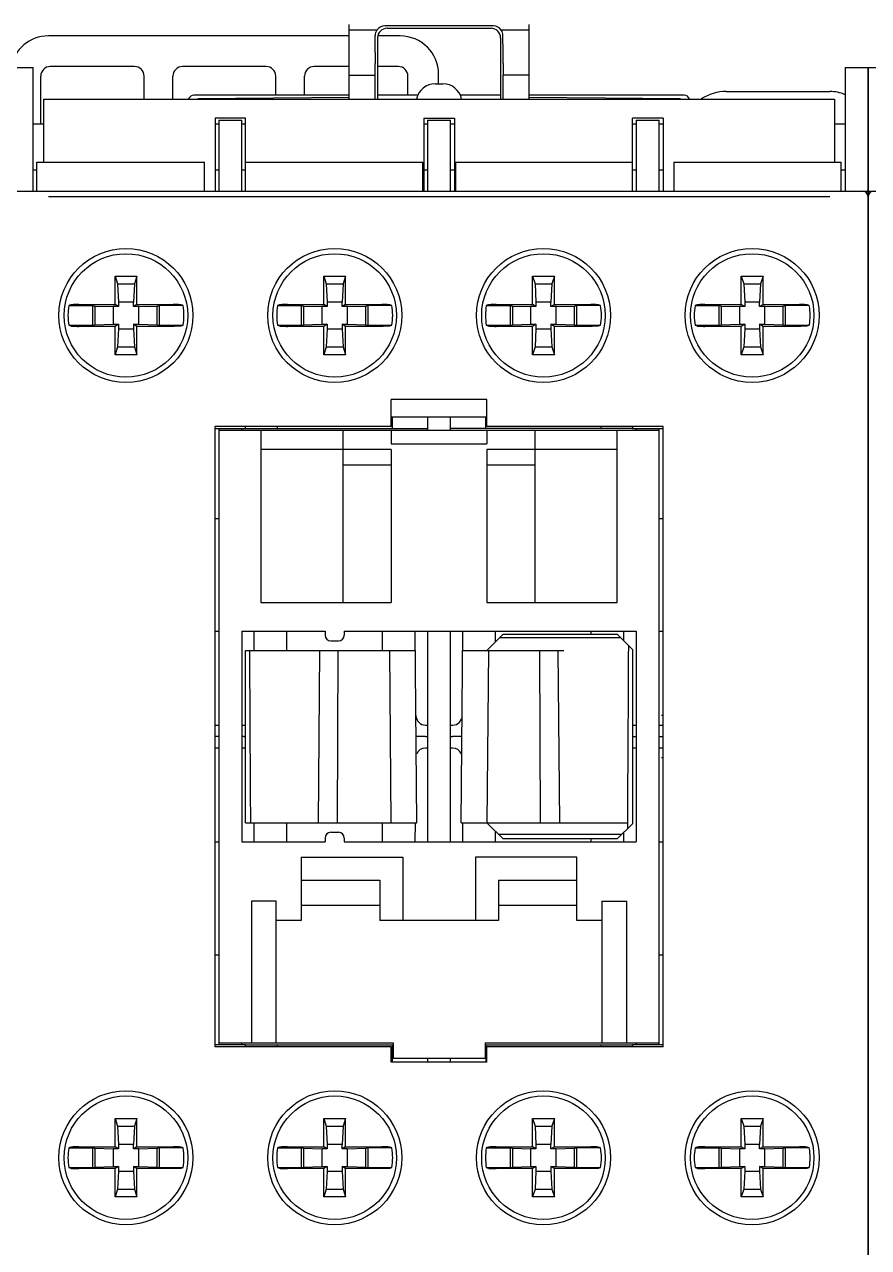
# Model space of a CAD drawing. Header units: millimetres. Extents: x 12275 to 14043, y 11466 to 13479.
# Drawn here: x 12912.13 to 12946.21, y 12927.78 to 12977.18 of the extents above; entities that cross this region are included whole.
import ezdxf

# ---------------------------------------------------------------- set-up
doc = ezdxf.new("R2010")
doc.units = ezdxf.units.MM

msp = doc.modelspace()

# ---------------------------------------------------------------- linework, layer by layer
at = {"color": 0, "linetype": 'Continuous'}
for p, q in [((12925.23814, 12974.1608), (12925.23814, 12977.17551)), ((12931.063, 12977.11534), (12926.68043, 12977.11534)), ((12926.77489, 12977.02089), (12930.96855, 12977.02089)), ((12932.50529, 12974.1608), (12932.50529, 12977.17551)), ((12925.23814, 12976.71165), (12913.10046, 12976.71165)), ((12926.35905, 12976.94358), (12925.23814, 12976.94358)), ((12926.28837, 12976.03915), (12926.29259, 12976.73011)), ((12926.38835, 12976.63435), (12926.38835, 12974.23764)), ((12927.30523, 12976.71165), (12926.40346, 12976.71165)), ((12931.35508, 12976.63435), (12931.35508, 12974.23764)), ((12932.50529, 12976.94358), (12931.38438, 12976.94358)), ((12931.45507, 12976.03915), (12931.45084, 12976.73011)), ((12926.28715, 12975.12679), (12926.28715, 12975.59572)), ((12931.45629, 12975.59572), (12931.45629, 12975.12679)), ((12911.55426, 12975.43603), (12912.48198, 12975.43603)), ((12912.48198, 12970.44953), (12912.48198, 12975.43603)), ((12912.79122, 12973.15539), (12912.79122, 12975.08814)), ((12916.57942, 12975.47469), (12913.17777, 12975.47469)), ((12916.96597, 12974.1608), (12916.96597, 12975.08814)), ((12918.12562, 12974.1608), (12918.12562, 12975.08814)), ((12921.89352, 12975.47469), (12918.51217, 12975.47469)), ((12922.28007, 12974.31504), (12922.28007, 12975.08814)), ((12923.43972, 12974.31504), (12923.43972, 12975.08814)), ((12925.23814, 12975.47469), (12923.82627, 12975.47469)), ((12925.23814, 12975.12679), (12926.28715, 12975.12679)), ((12926.29187, 12974.1608), (12926.29187, 12975.12679)), ((12927.22792, 12975.47469), (12926.38835, 12975.47469)), ((12927.61447, 12974.31504), (12927.61447, 12975.08814)), ((12928.85143, 12974.7789), (12928.85143, 12975.16545)), ((12931.45156, 12975.12679), (12931.45156, 12974.1608)), ((12932.50529, 12975.12679), (12931.45629, 12975.12679)), ((12945.26145, 12975.43603), (12945.26145, 12970.44953)), ((12945.26145, 12975.43603), (12946.18917, 12975.43603)), ((12946.18917, 12970.44953), (12946.18917, 12975.43603)), ((12946.18917, 12975.43603), (12946.18917, 12970.44953)), ((12946.18917, 12975.43603), (12947.11689, 12975.43603)), ((12928.7171, 12974.7789), (12929.02634, 12974.7789)), ((12912.90719, 12974.1608), (12912.90719, 12971.60918)), ((12912.90719, 12974.1608), (12944.83625, 12974.1608)), ((12925.23814, 12974.31504), (12918.97603, 12974.31504)), ((12925.23814, 12974.22761), (12919.13065, 12974.17431)), ((12926.3978, 12974.23773), (12926.38835, 12974.23764)), ((12928.01767, 12974.31504), (12926.3978, 12974.31504)), ((12926.3978, 12974.1608), (12926.3978, 12974.23773)), ((12931.35508, 12974.31504), (12929.72576, 12974.31504)), ((12931.34564, 12974.23773), (12931.34564, 12974.1608)), ((12931.35508, 12974.23764), (12931.34564, 12974.23773)), ((12938.76741, 12974.31504), (12932.50529, 12974.31504)), ((12938.61279, 12974.17431), (12932.50529, 12974.22761)), ((12940.46823, 12974.46966), (12944.64297, 12974.46966)), ((12944.83625, 12974.1608), (12944.83625, 12971.60918)), ((12912.90719, 12973.15539), (12912.48198, 12973.15539)), ((12919.82644, 12973.3877), (12919.82644, 12970.44953)), ((12921.0634, 12973.3877), (12919.82644, 12973.3877)), ((12919.98106, 12973.15539), (12919.82644, 12973.15539)), ((12919.98106, 12973.31001), (12919.98106, 12970.44953)), ((12919.98106, 12973.31001), (12920.90878, 12973.31001)), ((12920.90878, 12970.44953), (12920.90878, 12973.31001)), ((12921.0634, 12973.15539), (12920.90878, 12973.15539)), ((12921.0634, 12970.44953), (12921.0634, 12973.3877)), ((12928.25324, 12973.3877), (12928.25324, 12970.44953)), ((12928.25324, 12973.3877), (12929.4902, 12973.3877)), ((12928.40786, 12973.15539), (12928.25324, 12973.15539)), ((12928.40786, 12973.31001), (12928.40786, 12970.44953)), ((12928.40786, 12973.31001), (12929.33558, 12973.31001)), ((12929.33558, 12970.44953), (12929.33558, 12973.31001)), ((12929.4902, 12973.15539), (12929.33558, 12973.15539)), ((12929.4902, 12973.3877), (12929.4902, 12970.44953)), ((12936.68003, 12970.44953), (12936.68003, 12973.3877)), ((12937.917, 12973.3877), (12936.68003, 12973.3877)), ((12936.83465, 12973.15539), (12936.68003, 12973.15539)), ((12936.83465, 12973.31001), (12936.83465, 12970.44953)), ((12936.83465, 12973.31001), (12937.76238, 12973.31001)), ((12937.76238, 12970.44953), (12937.76238, 12973.31001)), ((12937.917, 12973.15539), (12937.76238, 12973.15539)), ((12937.917, 12973.3877), (12937.917, 12970.44953)), ((12945.26145, 12973.15539), (12944.83625, 12973.15539)), ((12912.6366, 12970.44953), (12912.6366, 12971.60918)), ((12912.6366, 12971.60918), (12919.39617, 12971.60918)), ((12921.0634, 12971.60918), (12928.20952, 12971.60918)), ((12929.53392, 12971.60918), (12936.68003, 12971.60918)), ((12938.34726, 12971.60918), (12945.10683, 12971.60918)), ((12945.10683, 12970.44953), (12945.10683, 12971.60918)), ((12912.48198, 12971.29994), (12912.6366, 12971.29994)), ((12919.39738, 12970.44953), (12919.39738, 12971.37725)), ((12919.82644, 12971.29994), (12919.98106, 12971.29994)), ((12920.90878, 12971.29994), (12921.0634, 12971.29994)), ((12928.21073, 12970.44953), (12928.21073, 12971.37725)), ((12928.25324, 12971.29994), (12928.40786, 12971.29994)), ((12929.33558, 12971.29994), (12929.4902, 12971.29994)), ((12929.5327, 12971.37725), (12929.5327, 12970.44953)), ((12936.68003, 12971.29994), (12936.83465, 12971.29994)), ((12937.76238, 12971.29994), (12937.917, 12971.29994)), ((12938.34605, 12971.37725), (12938.34605, 12970.44953)), ((12945.10683, 12971.29994), (12945.26145, 12971.29994)), ((12911.55426, 12970.44953), (12946.18917, 12970.44953)), ((12944.64297, 12970.2176), (12913.10046, 12970.2176)), ((12946.18917, 12926.38279), (12946.18917, 12970.44953)), ((12946.18917, 12970.44953), (12946.18917, 12926.38279)), ((12946.18917, 12970.44953), (12980.82408, 12970.44953)), ((12946.19126, 12967.64756), (12946.19052, 12967.69538)), ((12946.19212, 12967.6011), (12946.19126, 12967.64756)), ((12946.1931, 12967.55593), (12946.19212, 12967.6011)), ((12946.19416, 12967.51198), (12946.1931, 12967.55593)), ((12946.19531, 12967.4691), (12946.19416, 12967.51198)), ((12946.19651, 12967.42741), (12946.19531, 12967.4691)), ((12946.19835, 12967.36754), (12946.19651, 12967.42741)), ((12946.19956, 12967.32952), (12946.19835, 12967.36754)), ((12946.20072, 12967.29297), (12946.19956, 12967.32952)), ((12946.2023, 12967.24059), (12946.20072, 12967.29297)), ((12946.20321, 12967.20698), (12946.2023, 12967.24059)), ((12915.79085, 12965.86505), (12915.79085, 12967.00924)), ((12915.79085, 12967.00924), (12915.89231, 12966.69851)), ((12915.79085, 12967.00924), (12916.67219, 12967.00924)), ((12915.89231, 12966.69851), (12915.92951, 12965.96203)), ((12915.89231, 12966.69851), (12916.57073, 12966.69851)), ((12916.57073, 12966.69851), (12916.53353, 12965.96203)), ((12916.67219, 12967.00924), (12916.57073, 12966.69851)), ((12916.67219, 12965.86505), (12916.67219, 12967.00924)), ((12924.21765, 12965.86505), (12924.21765, 12967.00924)), ((12924.21765, 12967.00924), (12924.31911, 12966.69851)), ((12924.21765, 12967.00924), (12925.09899, 12967.00924)), ((12924.31911, 12966.69851), (12924.35631, 12965.96203)), ((12924.31911, 12966.69851), (12924.99753, 12966.69851)), ((12924.99753, 12966.69851), (12924.96033, 12965.96203)), ((12925.09899, 12967.00924), (12924.99753, 12966.69851)), ((12925.09899, 12965.86505), (12925.09899, 12967.00924)), ((12932.64445, 12965.86505), (12932.64445, 12967.00924)), ((12932.64445, 12967.00924), (12932.74591, 12966.69851)), ((12932.64445, 12967.00924), (12933.52578, 12967.00924)), ((12932.74591, 12966.69851), (12932.78311, 12965.96203)), ((12932.74591, 12966.69851), (12933.42433, 12966.69851)), ((12933.42433, 12966.69851), (12933.38713, 12965.96203)), ((12933.52578, 12967.00924), (12933.42433, 12966.69851)), ((12933.52578, 12965.86505), (12933.52578, 12967.00924)), ((12941.07125, 12965.86505), (12941.07125, 12967.00924)), ((12941.07125, 12967.00924), (12941.1727, 12966.69851)), ((12941.07125, 12967.00924), (12941.95258, 12967.00924)), ((12941.1727, 12966.69851), (12941.2099, 12965.96203)), ((12941.1727, 12966.69851), (12941.85112, 12966.69851)), ((12941.85112, 12966.69851), (12941.81392, 12965.96203)), ((12941.95258, 12967.00924), (12941.85112, 12966.69851)), ((12941.95258, 12965.86505), (12941.95258, 12967.00924)), ((12913.9247, 12965.82048), (12914.89525, 12965.82048)), ((12914.32434, 12965.86505), (12915.79085, 12965.86505)), ((12914.89525, 12965.02828), (12914.89525, 12965.82048)), ((12914.89525, 12965.82048), (12914.97811, 12965.80427)), ((12914.97811, 12965.80427), (12914.97811, 12965.04449)), ((12914.97811, 12965.80427), (12915.71458, 12965.78199)), ((12915.71458, 12965.78199), (12915.71458, 12965.06677)), ((12915.92951, 12965.78199), (12915.71458, 12965.78199)), ((12915.92951, 12965.78199), (12915.79085, 12965.86505)), ((12915.92951, 12965.96203), (12915.92951, 12965.78199)), ((12916.53353, 12965.96203), (12915.92951, 12965.96203)), ((12916.53353, 12965.78199), (12916.53353, 12965.96203)), ((12916.67219, 12965.86505), (12916.53353, 12965.78199)), ((12916.74846, 12965.78199), (12916.53353, 12965.78199)), ((12916.67219, 12965.86505), (12918.1387, 12965.86505)), ((12916.74846, 12965.78199), (12917.48493, 12965.80427)), ((12916.74846, 12965.06677), (12916.74846, 12965.78199)), ((12917.48493, 12965.80427), (12917.5678, 12965.82048)), ((12917.48493, 12965.04449), (12917.48493, 12965.80427)), ((12917.5678, 12965.82048), (12917.5678, 12965.02828)), ((12918.53834, 12965.82048), (12917.5678, 12965.82048)), ((12922.3515, 12965.82048), (12923.32204, 12965.82048)), ((12922.75114, 12965.86505), (12924.21765, 12965.86505)), ((12923.32204, 12965.02828), (12923.32204, 12965.82048)), ((12923.32204, 12965.82048), (12923.4049, 12965.80427)), ((12923.4049, 12965.80427), (12923.4049, 12965.04449)), ((12923.4049, 12965.80427), (12924.14138, 12965.78199)), ((12924.14138, 12965.78199), (12924.14138, 12965.06677)), ((12924.35631, 12965.78199), (12924.14138, 12965.78199)), ((12924.35631, 12965.78199), (12924.21765, 12965.86505)), ((12924.35631, 12965.96203), (12924.35631, 12965.78199)), ((12924.96033, 12965.96203), (12924.35631, 12965.96203)), ((12924.96033, 12965.78199), (12924.96033, 12965.96203)), ((12925.09899, 12965.86505), (12924.96033, 12965.78199)), ((12925.17525, 12965.78199), (12924.96033, 12965.78199)), ((12925.09899, 12965.86505), (12926.56549, 12965.86505)), ((12925.17525, 12965.78199), (12925.91173, 12965.80427)), ((12925.17525, 12965.06677), (12925.17525, 12965.78199)), ((12925.91173, 12965.80427), (12925.99459, 12965.82048)), ((12925.91173, 12965.04449), (12925.91173, 12965.80427)), ((12925.99459, 12965.82048), (12925.99459, 12965.02828)), ((12926.96514, 12965.82048), (12925.99459, 12965.82048)), ((12930.7783, 12965.82048), (12931.74884, 12965.82048)), ((12931.17794, 12965.86505), (12932.64445, 12965.86505)), ((12931.74884, 12965.02828), (12931.74884, 12965.82048)), ((12931.74884, 12965.82048), (12931.8317, 12965.80427)), ((12931.8317, 12965.80427), (12931.8317, 12965.04449)), ((12931.8317, 12965.80427), (12932.56818, 12965.78199)), ((12932.56818, 12965.78199), (12932.56818, 12965.06677)), ((12932.78311, 12965.78199), (12932.56818, 12965.78199)), ((12932.78311, 12965.78199), (12932.64445, 12965.86505)), ((12932.78311, 12965.96203), (12932.78311, 12965.78199)), ((12933.38713, 12965.96203), (12932.78311, 12965.96203)), ((12933.38713, 12965.78199), (12933.38713, 12965.96203)), ((12933.52578, 12965.86505), (12933.38713, 12965.78199)), ((12933.60205, 12965.78199), (12933.38713, 12965.78199)), ((12933.52578, 12965.86505), (12934.99229, 12965.86505)), ((12933.60205, 12965.78199), (12934.33853, 12965.80427)), ((12933.60205, 12965.06677), (12933.60205, 12965.78199)), ((12934.33853, 12965.80427), (12934.42139, 12965.82048)), ((12934.33853, 12965.04449), (12934.33853, 12965.80427)), ((12934.42139, 12965.82048), (12934.42139, 12965.02828)), ((12935.39194, 12965.82048), (12934.42139, 12965.82048)), ((12939.20509, 12965.82048), (12940.17564, 12965.82048)), ((12939.60474, 12965.86505), (12941.07125, 12965.86505)), ((12940.17564, 12965.02828), (12940.17564, 12965.82048)), ((12940.17564, 12965.82048), (12940.2585, 12965.80427)), ((12940.2585, 12965.80427), (12940.2585, 12965.04449)), ((12940.2585, 12965.80427), (12940.99498, 12965.78199)), ((12940.99498, 12965.78199), (12940.99498, 12965.06677)), ((12941.2099, 12965.78199), (12940.99498, 12965.78199)), ((12941.2099, 12965.78199), (12941.07125, 12965.86505)), ((12941.2099, 12965.96203), (12941.2099, 12965.78199)), ((12941.81392, 12965.96203), (12941.2099, 12965.96203)), ((12941.81392, 12965.78199), (12941.81392, 12965.96203)), ((12941.95258, 12965.86505), (12941.81392, 12965.78199)), ((12942.02885, 12965.78199), (12941.81392, 12965.78199)), ((12941.95258, 12965.86505), (12943.41909, 12965.86505)), ((12942.02885, 12965.78199), (12942.76533, 12965.80427)), ((12942.02885, 12965.06677), (12942.02885, 12965.78199)), ((12942.76533, 12965.80427), (12942.84819, 12965.82048)), ((12942.76533, 12965.04449), (12942.76533, 12965.80427)), ((12942.84819, 12965.82048), (12942.84819, 12965.02828)), ((12943.81873, 12965.82048), (12942.84819, 12965.82048)), ((12913.9247, 12965.02828), (12914.89525, 12965.02828)), ((12915.79085, 12964.98371), (12914.32434, 12964.98371)), ((12914.89525, 12965.02828), (12914.97811, 12965.04449)), ((12914.97811, 12965.04449), (12915.71458, 12965.06677)), ((12915.71458, 12965.06677), (12915.92951, 12965.06677)), ((12915.92951, 12965.06677), (12915.79085, 12964.98371)), ((12915.79085, 12963.83952), (12915.79085, 12964.98371)), ((12915.92951, 12964.88673), (12915.89231, 12964.15025)), ((12915.92951, 12965.06677), (12915.92951, 12964.88673)), ((12915.92951, 12964.88673), (12916.53353, 12964.88673)), ((12916.53353, 12965.06677), (12916.53353, 12964.88673)), ((12916.67219, 12964.98371), (12916.53353, 12965.06677)), ((12916.53353, 12965.06677), (12916.74846, 12965.06677)), ((12916.53353, 12964.88673), (12916.57073, 12964.15025)), ((12916.67219, 12963.83952), (12916.67219, 12964.98371)), ((12918.1387, 12964.98371), (12916.67219, 12964.98371)), ((12916.74846, 12965.06677), (12917.48493, 12965.04449)), ((12917.48493, 12965.04449), (12917.5678, 12965.02828)), ((12917.5678, 12965.02828), (12918.53834, 12965.02828)), ((12922.3515, 12965.02828), (12923.32204, 12965.02828)), ((12924.21765, 12964.98371), (12922.75114, 12964.98371)), ((12923.32204, 12965.02828), (12923.4049, 12965.04449)), ((12923.4049, 12965.04449), (12924.14138, 12965.06677)), ((12924.14138, 12965.06677), (12924.35631, 12965.06677)), ((12924.35631, 12965.06677), (12924.21765, 12964.98371)), ((12924.21765, 12963.83952), (12924.21765, 12964.98371)), ((12924.35631, 12964.88673), (12924.31911, 12964.15025)), ((12924.35631, 12965.06677), (12924.35631, 12964.88673)), ((12924.35631, 12964.88673), (12924.96033, 12964.88673)), ((12924.96033, 12965.06677), (12924.96033, 12964.88673)), ((12925.09899, 12964.98371), (12924.96033, 12965.06677)), ((12924.96033, 12965.06677), (12925.17525, 12965.06677)), ((12924.96033, 12964.88673), (12924.99753, 12964.15025)), ((12925.09899, 12963.83952), (12925.09899, 12964.98371)), ((12926.56549, 12964.98371), (12925.09899, 12964.98371)), ((12925.17525, 12965.06677), (12925.91173, 12965.04449)), ((12925.91173, 12965.04449), (12925.99459, 12965.02828)), ((12925.99459, 12965.02828), (12926.96514, 12965.02828)), ((12930.7783, 12965.02828), (12931.74884, 12965.02828)), ((12932.64445, 12964.98371), (12931.17794, 12964.98371)), ((12931.74884, 12965.02828), (12931.8317, 12965.04449)), ((12931.8317, 12965.04449), (12932.56818, 12965.06677)), ((12932.56818, 12965.06677), (12932.78311, 12965.06677)), ((12932.78311, 12965.06677), (12932.64445, 12964.98371)), ((12932.64445, 12963.83952), (12932.64445, 12964.98371)), ((12932.78311, 12964.88673), (12932.74591, 12964.15025)), ((12932.78311, 12965.06677), (12932.78311, 12964.88673)), ((12932.78311, 12964.88673), (12933.38713, 12964.88673)), ((12933.38713, 12965.06677), (12933.38713, 12964.88673)), ((12933.52578, 12964.98371), (12933.38713, 12965.06677)), ((12933.38713, 12965.06677), (12933.60205, 12965.06677)), ((12933.38713, 12964.88673), (12933.42433, 12964.15025)), ((12933.52578, 12963.83952), (12933.52578, 12964.98371)), ((12934.99229, 12964.98371), (12933.52578, 12964.98371)), ((12933.60205, 12965.06677), (12934.33853, 12965.04449)), ((12934.33853, 12965.04449), (12934.42139, 12965.02828)), ((12934.42139, 12965.02828), (12935.39194, 12965.02828)), ((12939.20509, 12965.02828), (12940.17564, 12965.02828)), ((12941.07125, 12964.98371), (12939.60474, 12964.98371)), ((12940.17564, 12965.02828), (12940.2585, 12965.04449)), ((12940.2585, 12965.04449), (12940.99498, 12965.06677)), ((12940.99498, 12965.06677), (12941.2099, 12965.06677)), ((12941.2099, 12965.06677), (12941.07125, 12964.98371)), ((12941.07125, 12963.83952), (12941.07125, 12964.98371)), ((12941.2099, 12964.88673), (12941.1727, 12964.15025)), ((12941.2099, 12965.06677), (12941.2099, 12964.88673)), ((12941.2099, 12964.88673), (12941.81392, 12964.88673)), ((12941.81392, 12965.06677), (12941.81392, 12964.88673)), ((12941.95258, 12964.98371), (12941.81392, 12965.06677)), ((12941.81392, 12965.06677), (12942.02885, 12965.06677)), ((12941.81392, 12964.88673), (12941.85112, 12964.15025)), ((12941.95258, 12963.83952), (12941.95258, 12964.98371)), ((12943.41909, 12964.98371), (12941.95258, 12964.98371)), ((12942.02885, 12965.06677), (12942.76533, 12965.04449)), ((12942.76533, 12965.04449), (12942.84819, 12965.02828)), ((12942.84819, 12965.02828), (12943.81873, 12965.02828)), ((12915.89231, 12964.15025), (12915.79085, 12963.83952)), ((12916.67219, 12963.83952), (12915.79085, 12963.83952)), ((12915.89231, 12964.15025), (12916.57073, 12964.15025)), ((12916.57073, 12964.15025), (12916.67219, 12963.83952)), ((12924.31911, 12964.15025), (12924.21765, 12963.83952)), ((12925.09899, 12963.83952), (12924.21765, 12963.83952)), ((12924.31911, 12964.15025), (12924.99753, 12964.15025)), ((12924.99753, 12964.15025), (12925.09899, 12963.83952)), ((12932.74591, 12964.15025), (12932.64445, 12963.83952)), ((12933.52578, 12963.83952), (12932.64445, 12963.83952)), ((12932.74591, 12964.15025), (12933.42433, 12964.15025)), ((12933.42433, 12964.15025), (12933.52578, 12963.83952)), ((12941.1727, 12964.15025), (12941.07125, 12963.83952)), ((12941.95258, 12963.83952), (12941.07125, 12963.83952)), ((12941.1727, 12964.15025), (12941.85112, 12964.15025)), ((12941.85112, 12964.15025), (12941.95258, 12963.83952)), ((12926.93897, 12960.94039), (12926.93897, 12962.02274)), ((12930.80447, 12962.02274), (12926.93897, 12962.02274)), ((12930.80447, 12960.94039), (12930.80447, 12962.02274)), ((12926.93897, 12961.32695), (12930.80447, 12961.32695)), ((12926.97762, 12961.32695), (12926.97762, 12960.86308)), ((12928.40786, 12961.32695), (12928.40786, 12960.78577)), ((12929.33558, 12960.78577), (12929.33558, 12961.32695)), ((12930.76581, 12960.86308), (12930.76581, 12961.32695)), ((12919.82644, 12935.89193), (12919.82644, 12960.94039)), ((12926.93897, 12960.94039), (12919.82644, 12960.94039)), ((12919.82644, 12960.86308), (12921.0634, 12960.86308)), ((12919.98106, 12960.86308), (12919.98106, 12935.96924)), ((12919.98106, 12960.78577), (12937.76238, 12960.78577)), ((12920.90878, 12960.78577), (12920.90878, 12960.86308)), ((12921.0634, 12960.86308), (12921.0634, 12960.94039)), ((12921.0634, 12960.86308), (12928.40786, 12960.86308)), ((12921.68188, 12960.78577), (12921.68188, 12953.82787)), ((12922.33902, 12960.94039), (12922.33902, 12960.86308)), ((12925.00621, 12953.82787), (12925.00621, 12960.78577)), ((12926.93897, 12960.78577), (12926.93897, 12960.2446)), ((12936.68003, 12960.86308), (12929.33558, 12960.86308)), ((12937.917, 12960.94039), (12930.80447, 12960.94039)), ((12930.80447, 12960.78577), (12930.80447, 12960.2446)), ((12932.73722, 12960.78577), (12932.73722, 12953.82787)), ((12935.40442, 12960.94039), (12935.40442, 12960.86308)), ((12936.06155, 12953.82787), (12936.06155, 12960.78577)), ((12936.68003, 12960.94039), (12936.68003, 12960.86308)), ((12936.68003, 12960.86308), (12937.917, 12960.86308)), ((12936.83465, 12960.86308), (12936.83465, 12960.78577)), ((12937.76238, 12935.96924), (12937.76238, 12960.86308)), ((12937.917, 12935.89193), (12937.917, 12960.94039)), ((12926.93897, 12960.2446), (12930.80447, 12960.2446)), ((12926.93897, 12960.01267), (12921.68188, 12960.01267)), ((12926.93897, 12960.01267), (12926.93897, 12953.82787)), ((12930.80447, 12960.01267), (12930.80447, 12953.82787)), ((12936.06155, 12960.01267), (12930.80447, 12960.01267)), ((12925.00621, 12959.39419), (12926.93897, 12959.39419)), ((12930.80447, 12959.39419), (12932.73722, 12959.39419)), ((12919.82644, 12957.22951), (12919.98106, 12957.22951)), ((12937.76238, 12957.22951), (12937.917, 12957.22951)), ((12921.68188, 12953.82787), (12926.93897, 12953.82787)), ((12930.80447, 12953.82787), (12936.06155, 12953.82787)), ((12919.82644, 12952.66822), (12919.98106, 12952.66822)), ((12920.90878, 12952.66822), (12920.90878, 12944.16411)), ((12920.90878, 12952.66822), (12924.27177, 12952.66822)), ((12921.403, 12951.89512), (12921.40975, 12952.66822)), ((12922.72557, 12951.89512), (12922.72557, 12952.66822)), ((12924.27177, 12952.66822), (12924.27177, 12952.5136)), ((12925.04487, 12952.66822), (12925.04487, 12952.5136)), ((12925.04487, 12952.66822), (12936.83465, 12952.66822)), ((12926.59107, 12951.89512), (12926.59107, 12952.66822)), ((12927.97436, 12944.93721), (12927.90689, 12952.66822)), ((12928.40786, 12952.66822), (12928.40786, 12944.16411)), ((12929.33558, 12944.16411), (12929.33558, 12952.66822)), ((12929.76908, 12944.93721), (12929.83655, 12952.66822)), ((12930.80447, 12951.89512), (12931.46161, 12952.55225)), ((12931.15236, 12952.24301), (12931.15236, 12952.66822)), ((12936.21219, 12952.40162), (12931.31097, 12952.40162)), ((12931.46161, 12952.55225), (12936.06155, 12952.55225)), ((12935.01787, 12952.55225), (12935.01787, 12952.66822)), ((12936.68003, 12951.93377), (12936.06155, 12952.55225)), ((12936.33697, 12952.29182), (12936.33369, 12952.66822)), ((12936.83465, 12952.66822), (12936.83465, 12944.16411)), ((12937.76238, 12952.66822), (12937.917, 12952.66822)), ((12921.0634, 12944.93721), (12921.0634, 12951.89512)), ((12921.0634, 12951.89512), (12927.91364, 12951.89512)), ((12924.00118, 12944.93721), (12924.0619, 12951.89512)), ((12924.5037, 12952.28167), (12924.81294, 12952.28167)), ((12924.77428, 12944.93721), (12924.79944, 12951.89512)), ((12926.93897, 12944.93721), (12926.87825, 12951.89512)), ((12929.8298, 12951.89512), (12933.91345, 12951.89512)), ((12930.86519, 12951.89512), (12930.80447, 12944.93721)), ((12932.96915, 12944.93721), (12932.944, 12951.89512)), ((12933.74225, 12944.93721), (12933.68153, 12951.89512)), ((12936.68003, 12951.93377), (12936.68003, 12944.89856)), ((12919.82644, 12948.88002), (12919.98106, 12948.88002)), ((12920.90878, 12948.88002), (12920.9935, 12948.88002)), ((12928.32314, 12948.88002), (12928.40786, 12948.88002)), ((12929.33558, 12948.88002), (12929.42029, 12948.88002)), ((12936.68003, 12948.88002), (12936.83465, 12948.88002)), ((12937.76238, 12948.88002), (12937.84709, 12948.88002)), ((12937.917, 12949.26596), (12937.84709, 12949.26657)), ((12919.98106, 12948.41616), (12919.90373, 12948.41616)), ((12920.98611, 12948.41616), (12920.90878, 12948.41616)), ((12928.33053, 12948.41616), (12927.944, 12948.41616)), ((12928.33053, 12948.41616), (12928.40786, 12948.41616)), ((12929.33558, 12948.41616), (12929.4129, 12948.41616)), ((12929.79944, 12948.41616), (12929.4129, 12948.41616)), ((12936.75733, 12948.41616), (12936.83465, 12948.41616)), ((12937.76238, 12948.41616), (12937.8397, 12948.41616)), ((12919.98106, 12947.9523), (12919.89634, 12947.9523)), ((12921.0634, 12947.9523), (12920.90878, 12947.9523)), ((12928.40786, 12947.9523), (12928.32314, 12947.9523)), ((12929.42029, 12947.9523), (12929.33558, 12947.9523)), ((12936.83465, 12947.9523), (12936.74994, 12947.9523)), ((12937.84709, 12947.9523), (12937.76238, 12947.9523)), ((12937.84709, 12947.56575), (12937.917, 12947.56636)), ((12921.0634, 12944.93721), (12927.97436, 12944.93721)), ((12921.40975, 12944.16411), (12921.403, 12944.93721)), ((12922.72557, 12944.16411), (12922.72557, 12944.93721)), ((12926.59107, 12944.16411), (12926.59107, 12944.93721)), ((12927.90689, 12944.16411), (12927.91364, 12944.93721)), ((12929.76908, 12944.93721), (12936.48676, 12944.93721)), ((12929.83655, 12944.16411), (12929.8298, 12944.93721)), ((12931.46161, 12944.28007), (12930.80447, 12944.93721)), ((12936.06155, 12944.28007), (12936.68003, 12944.89856)), ((12936.48817, 12944.70669), (12936.48676, 12944.93721)), ((12924.5037, 12944.55066), (12924.81294, 12944.55066)), ((12931.15236, 12944.16411), (12931.15236, 12944.58932)), ((12931.27118, 12944.4705), (12936.25198, 12944.4705)), ((12936.33369, 12944.16411), (12936.3371, 12944.55562)), ((12919.82644, 12944.16411), (12919.98106, 12944.16411)), ((12920.90878, 12944.16411), (12924.27177, 12944.16411)), ((12924.27177, 12944.31873), (12924.27177, 12944.16411)), ((12925.04487, 12944.31873), (12925.04487, 12944.16411)), ((12925.04487, 12944.16411), (12936.83465, 12944.16411)), ((12936.06155, 12944.28007), (12931.46161, 12944.28007)), ((12935.01787, 12944.16411), (12935.01787, 12944.28007)), ((12937.76238, 12944.16411), (12937.917, 12944.16411)), ((12923.30539, 12943.54563), (12923.30539, 12940.9944)), ((12923.30539, 12943.54563), (12927.40283, 12943.54563)), ((12927.40283, 12943.54563), (12927.40283, 12940.9944)), ((12930.34061, 12943.54563), (12930.34061, 12940.9944)), ((12934.43804, 12943.54563), (12930.34061, 12943.54563)), ((12934.43804, 12940.9944), (12934.43804, 12943.54563)), ((12923.30539, 12942.61791), (12926.47511, 12942.61791)), ((12926.47511, 12942.61791), (12926.47511, 12940.9944)), ((12931.26833, 12942.61791), (12931.26833, 12940.9944)), ((12931.26833, 12942.61791), (12934.43804, 12942.61791)), ((12921.29533, 12941.7675), (12921.29533, 12936.04655)), ((12922.30036, 12941.7675), (12921.29533, 12941.7675)), ((12922.30036, 12936.04655), (12922.30036, 12941.7675)), ((12923.30539, 12941.61288), (12926.47511, 12941.61288)), ((12931.26833, 12941.61288), (12934.43804, 12941.61288)), ((12935.44307, 12941.7675), (12935.44307, 12936.04655)), ((12935.44307, 12941.7675), (12936.4481, 12941.7675)), ((12936.4481, 12936.04655), (12936.4481, 12941.7675)), ((12923.30539, 12940.9944), (12922.30036, 12940.9944)), ((12931.26833, 12940.9944), (12926.47511, 12940.9944)), ((12935.44307, 12940.9944), (12934.43804, 12940.9944)), ((12919.82644, 12939.60282), (12919.98106, 12939.60282)), ((12937.76238, 12939.60282), (12937.917, 12939.60282)), ((12919.98106, 12936.04655), (12927.01628, 12936.04655)), ((12920.90878, 12935.96924), (12920.90878, 12936.04655)), ((12927.01628, 12936.04655), (12927.01628, 12935.42807)), ((12930.72716, 12936.04655), (12930.72716, 12935.42807)), ((12930.72716, 12936.04655), (12937.76238, 12936.04655)), ((12936.83465, 12936.04655), (12936.83465, 12935.96924)), ((12921.0634, 12935.96924), (12919.82644, 12935.96924)), ((12926.93897, 12935.89193), (12919.82644, 12935.89193)), ((12921.0634, 12935.89193), (12921.0634, 12935.96924)), ((12921.0634, 12935.96924), (12927.01628, 12935.96924)), ((12922.33902, 12935.96924), (12922.33902, 12935.89193)), ((12926.93897, 12935.27345), (12926.93897, 12935.89193)), ((12926.97762, 12935.96924), (12926.97762, 12935.27345)), ((12930.72716, 12935.96924), (12936.68003, 12935.96924)), ((12930.76581, 12935.96924), (12930.76581, 12935.27345)), ((12930.80447, 12935.27345), (12930.80447, 12935.89193)), ((12937.917, 12935.89193), (12930.80447, 12935.89193)), ((12935.40442, 12935.96924), (12935.40442, 12935.89193)), ((12936.68003, 12935.96924), (12936.68003, 12935.89193)), ((12937.917, 12935.96924), (12936.68003, 12935.96924)), ((12930.80447, 12935.27345), (12926.93897, 12935.27345)), ((12927.01628, 12935.42807), (12930.72716, 12935.42807)), ((12928.40786, 12935.42807), (12928.40786, 12935.27345)), ((12929.33558, 12935.27345), (12929.33558, 12935.42807)), ((12915.79085, 12931.84862), (12915.79085, 12932.9928)), ((12915.79085, 12932.9928), (12915.89231, 12932.68208)), ((12915.79085, 12932.9928), (12916.67219, 12932.9928)), ((12915.89231, 12932.68208), (12915.92951, 12931.9456)), ((12915.89231, 12932.68208), (12916.57073, 12932.68208)), ((12916.57073, 12932.68208), (12916.53353, 12931.9456)), ((12916.67219, 12932.9928), (12916.57073, 12932.68208)), ((12916.67219, 12931.84862), (12916.67219, 12932.9928)), ((12924.21765, 12931.84862), (12924.21765, 12932.9928)), ((12924.21765, 12932.9928), (12924.31911, 12932.68208)), ((12924.21765, 12932.9928), (12925.09899, 12932.9928)), ((12924.31911, 12932.68208), (12924.35631, 12931.9456)), ((12924.31911, 12932.68208), (12924.99753, 12932.68208)), ((12924.99753, 12932.68208), (12924.96033, 12931.9456)), ((12925.09899, 12932.9928), (12924.99753, 12932.68208)), ((12925.09899, 12931.84862), (12925.09899, 12932.9928)), ((12932.64445, 12931.84862), (12932.64445, 12932.9928)), ((12932.64445, 12932.9928), (12932.74591, 12932.68208)), ((12932.64445, 12932.9928), (12933.52578, 12932.9928)), ((12932.74591, 12932.68208), (12932.78311, 12931.9456)), ((12932.74591, 12932.68208), (12933.42433, 12932.68208)), ((12933.42433, 12932.68208), (12933.38713, 12931.9456)), ((12933.52578, 12932.9928), (12933.42433, 12932.68208)), ((12933.52578, 12931.84862), (12933.52578, 12932.9928)), ((12941.07125, 12931.84862), (12941.07125, 12932.9928)), ((12941.07125, 12932.9928), (12941.1727, 12932.68208)), ((12941.07125, 12932.9928), (12941.95258, 12932.9928)), ((12941.1727, 12932.68208), (12941.2099, 12931.9456)), ((12941.1727, 12932.68208), (12941.85112, 12932.68208)), ((12941.85112, 12932.68208), (12941.81392, 12931.9456)), ((12941.95258, 12932.9928), (12941.85112, 12932.68208)), ((12941.95258, 12931.84862), (12941.95258, 12932.9928)), ((12913.9247, 12931.80405), (12914.89525, 12931.80405)), ((12914.32434, 12931.84862), (12915.79085, 12931.84862)), ((12914.89525, 12931.01185), (12914.89525, 12931.80405)), ((12914.89525, 12931.80405), (12914.97811, 12931.78784)), ((12914.97811, 12931.78784), (12914.97811, 12931.02806)), ((12914.97811, 12931.78784), (12915.71458, 12931.76556)), ((12915.71458, 12931.76556), (12915.71458, 12931.05034)), ((12915.92951, 12931.76556), (12915.71458, 12931.76556)), ((12915.92951, 12931.76556), (12915.79085, 12931.84862)), ((12915.92951, 12931.9456), (12915.92951, 12931.76556)), ((12916.53353, 12931.9456), (12915.92951, 12931.9456)), ((12916.53353, 12931.76556), (12916.53353, 12931.9456)), ((12916.67219, 12931.84862), (12916.53353, 12931.76556)), ((12916.74846, 12931.76556), (12916.53353, 12931.76556)), ((12916.67219, 12931.84862), (12918.1387, 12931.84862)), ((12916.74846, 12931.76556), (12917.48493, 12931.78784)), ((12916.74846, 12931.05034), (12916.74846, 12931.76556)), ((12917.48493, 12931.78784), (12917.5678, 12931.80405)), ((12917.48493, 12931.02806), (12917.48493, 12931.78784)), ((12917.5678, 12931.80405), (12917.5678, 12931.01185)), ((12918.53834, 12931.80405), (12917.5678, 12931.80405)), ((12922.3515, 12931.80405), (12923.32204, 12931.80405)), ((12922.75114, 12931.84862), (12924.21765, 12931.84862)), ((12923.32204, 12931.01185), (12923.32204, 12931.80405)), ((12923.32204, 12931.80405), (12923.4049, 12931.78784)), ((12923.4049, 12931.78784), (12923.4049, 12931.02806)), ((12923.4049, 12931.78784), (12924.14138, 12931.76556)), ((12924.14138, 12931.76556), (12924.14138, 12931.05034)), ((12924.35631, 12931.76556), (12924.14138, 12931.76556)), ((12924.35631, 12931.76556), (12924.21765, 12931.84862)), ((12924.35631, 12931.9456), (12924.35631, 12931.76556)), ((12924.96033, 12931.9456), (12924.35631, 12931.9456)), ((12924.96033, 12931.76556), (12924.96033, 12931.9456)), ((12925.09899, 12931.84862), (12924.96033, 12931.76556)), ((12925.17525, 12931.76556), (12924.96033, 12931.76556)), ((12925.09899, 12931.84862), (12926.56549, 12931.84862)), ((12925.17525, 12931.76556), (12925.91173, 12931.78784)), ((12925.17525, 12931.05034), (12925.17525, 12931.76556)), ((12925.91173, 12931.78784), (12925.99459, 12931.80405)), ((12925.91173, 12931.02806), (12925.91173, 12931.78784)), ((12925.99459, 12931.80405), (12925.99459, 12931.01185)), ((12926.96514, 12931.80405), (12925.99459, 12931.80405)), ((12930.7783, 12931.80405), (12931.74884, 12931.80405)), ((12931.17794, 12931.84862), (12932.64445, 12931.84862)), ((12931.74884, 12931.01185), (12931.74884, 12931.80405)), ((12931.74884, 12931.80405), (12931.8317, 12931.78784)), ((12931.8317, 12931.78784), (12931.8317, 12931.02806)), ((12931.8317, 12931.78784), (12932.56818, 12931.76556)), ((12932.56818, 12931.76556), (12932.56818, 12931.05034)), ((12932.78311, 12931.76556), (12932.56818, 12931.76556)), ((12932.78311, 12931.76556), (12932.64445, 12931.84862)), ((12932.78311, 12931.9456), (12932.78311, 12931.76556)), ((12933.38713, 12931.9456), (12932.78311, 12931.9456)), ((12933.38713, 12931.76556), (12933.38713, 12931.9456)), ((12933.52578, 12931.84862), (12933.38713, 12931.76556)), ((12933.60205, 12931.76556), (12933.38713, 12931.76556)), ((12933.52578, 12931.84862), (12934.99229, 12931.84862)), ((12933.60205, 12931.76556), (12934.33853, 12931.78784)), ((12933.60205, 12931.05034), (12933.60205, 12931.76556)), ((12934.33853, 12931.78784), (12934.42139, 12931.80405)), ((12934.33853, 12931.02806), (12934.33853, 12931.78784)), ((12934.42139, 12931.80405), (12934.42139, 12931.01185)), ((12935.39194, 12931.80405), (12934.42139, 12931.80405)), ((12939.20509, 12931.80405), (12940.17564, 12931.80405)), ((12939.60474, 12931.84862), (12941.07125, 12931.84862)), ((12940.17564, 12931.01185), (12940.17564, 12931.80405)), ((12940.17564, 12931.80405), (12940.2585, 12931.78784)), ((12940.2585, 12931.78784), (12940.2585, 12931.02806)), ((12940.2585, 12931.78784), (12940.99498, 12931.76556)), ((12940.99498, 12931.76556), (12940.99498, 12931.05034)), ((12941.2099, 12931.76556), (12940.99498, 12931.76556)), ((12941.2099, 12931.76556), (12941.07125, 12931.84862)), ((12941.2099, 12931.9456), (12941.2099, 12931.76556)), ((12941.81392, 12931.9456), (12941.2099, 12931.9456)), ((12941.81392, 12931.76556), (12941.81392, 12931.9456)), ((12941.95258, 12931.84862), (12941.81392, 12931.76556)), ((12942.02885, 12931.76556), (12941.81392, 12931.76556)), ((12941.95258, 12931.84862), (12943.41909, 12931.84862)), ((12942.02885, 12931.76556), (12942.76533, 12931.78784)), ((12942.02885, 12931.05034), (12942.02885, 12931.76556)), ((12942.76533, 12931.78784), (12942.84819, 12931.80405)), ((12942.76533, 12931.02806), (12942.76533, 12931.78784)), ((12942.84819, 12931.80405), (12942.84819, 12931.01185)), ((12943.81873, 12931.80405), (12942.84819, 12931.80405)), ((12913.9247, 12931.01185), (12914.89525, 12931.01185)), ((12915.79085, 12930.96728), (12914.32434, 12930.96728)), ((12914.89525, 12931.01185), (12914.97811, 12931.02806)), ((12914.97811, 12931.02806), (12915.71458, 12931.05034)), ((12915.71458, 12931.05034), (12915.92951, 12931.05034)), ((12915.92951, 12931.05034), (12915.79085, 12930.96728)), ((12915.79085, 12929.82309), (12915.79085, 12930.96728)), ((12915.92951, 12930.8703), (12915.89231, 12930.13382)), ((12915.92951, 12931.05034), (12915.92951, 12930.8703)), ((12915.92951, 12930.8703), (12916.53353, 12930.8703)), ((12916.53353, 12931.05034), (12916.53353, 12930.8703)), ((12916.67219, 12930.96728), (12916.53353, 12931.05034)), ((12916.53353, 12931.05034), (12916.74846, 12931.05034)), ((12916.53353, 12930.8703), (12916.57073, 12930.13382)), ((12916.67219, 12929.82309), (12916.67219, 12930.96728)), ((12918.1387, 12930.96728), (12916.67219, 12930.96728)), ((12916.74846, 12931.05034), (12917.48493, 12931.02806)), ((12917.48493, 12931.02806), (12917.5678, 12931.01185)), ((12917.5678, 12931.01185), (12918.53834, 12931.01185)), ((12922.3515, 12931.01185), (12923.32204, 12931.01185)), ((12924.21765, 12930.96728), (12922.75114, 12930.96728)), ((12923.32204, 12931.01185), (12923.4049, 12931.02806)), ((12923.4049, 12931.02806), (12924.14138, 12931.05034)), ((12924.14138, 12931.05034), (12924.35631, 12931.05034)), ((12924.35631, 12931.05034), (12924.21765, 12930.96728)), ((12924.21765, 12929.82309), (12924.21765, 12930.96728)), ((12924.35631, 12930.8703), (12924.31911, 12930.13382)), ((12924.35631, 12931.05034), (12924.35631, 12930.8703)), ((12924.35631, 12930.8703), (12924.96033, 12930.8703)), ((12924.96033, 12931.05034), (12924.96033, 12930.8703)), ((12925.09899, 12930.96728), (12924.96033, 12931.05034)), ((12924.96033, 12931.05034), (12925.17525, 12931.05034)), ((12924.96033, 12930.8703), (12924.99753, 12930.13382)), ((12925.09899, 12929.82309), (12925.09899, 12930.96728)), ((12926.56549, 12930.96728), (12925.09899, 12930.96728)), ((12925.17525, 12931.05034), (12925.91173, 12931.02806)), ((12925.91173, 12931.02806), (12925.99459, 12931.01185)), ((12925.99459, 12931.01185), (12926.96514, 12931.01185)), ((12930.7783, 12931.01185), (12931.74884, 12931.01185)), ((12932.64445, 12930.96728), (12931.17794, 12930.96728)), ((12931.74884, 12931.01185), (12931.8317, 12931.02806)), ((12931.8317, 12931.02806), (12932.56818, 12931.05034)), ((12932.56818, 12931.05034), (12932.78311, 12931.05034)), ((12932.78311, 12931.05034), (12932.64445, 12930.96728)), ((12932.64445, 12929.82309), (12932.64445, 12930.96728)), ((12932.78311, 12930.8703), (12932.74591, 12930.13382)), ((12932.78311, 12931.05034), (12932.78311, 12930.8703)), ((12932.78311, 12930.8703), (12933.38713, 12930.8703)), ((12933.38713, 12931.05034), (12933.38713, 12930.8703)), ((12933.38713, 12931.05034), (12933.60205, 12931.05034)), ((12933.52578, 12930.96728), (12933.38713, 12931.05034)), ((12933.38713, 12930.8703), (12933.42433, 12930.13382)), ((12933.52578, 12929.82309), (12933.52578, 12930.96728)), ((12934.99229, 12930.96728), (12933.52578, 12930.96728)), ((12933.60205, 12931.05034), (12934.33853, 12931.02806)), ((12934.33853, 12931.02806), (12934.42139, 12931.01185)), ((12934.42139, 12931.01185), (12935.39194, 12931.01185)), ((12939.20509, 12931.01185), (12940.17564, 12931.01185)), ((12941.07125, 12930.96728), (12939.60474, 12930.96728)), ((12940.17564, 12931.01185), (12940.2585, 12931.02806)), ((12940.2585, 12931.02806), (12940.99498, 12931.05034)), ((12940.99498, 12931.05034), (12941.2099, 12931.05034)), ((12941.2099, 12931.05034), (12941.07125, 12930.96728)), ((12941.07125, 12929.82309), (12941.07125, 12930.96728)), ((12941.2099, 12930.8703), (12941.1727, 12930.13382)), ((12941.2099, 12931.05034), (12941.2099, 12930.8703)), ((12941.2099, 12930.8703), (12941.81392, 12930.8703)), ((12941.81392, 12931.05034), (12941.81392, 12930.8703)), ((12941.81392, 12931.05034), (12942.02885, 12931.05034)), ((12941.95258, 12930.96728), (12941.81392, 12931.05034)), ((12941.81392, 12930.8703), (12941.85112, 12930.13382)), ((12941.95258, 12929.82309), (12941.95258, 12930.96728)), ((12943.41909, 12930.96728), (12941.95258, 12930.96728)), ((12942.02885, 12931.05034), (12942.76533, 12931.02806)), ((12942.76533, 12931.02806), (12942.84819, 12931.01185)), ((12942.84819, 12931.01185), (12943.81873, 12931.01185)), ((12915.89231, 12930.13382), (12915.79085, 12929.82309)), ((12915.89231, 12930.13382), (12916.57073, 12930.13382)), ((12916.57073, 12930.13382), (12916.67219, 12929.82309)), ((12924.31911, 12930.13382), (12924.21765, 12929.82309)), ((12924.31911, 12930.13382), (12924.99753, 12930.13382)), ((12924.99753, 12930.13382), (12925.09899, 12929.82309)), ((12932.74591, 12930.13382), (12932.64445, 12929.82309)), ((12932.74591, 12930.13382), (12933.42433, 12930.13382)), ((12933.42433, 12930.13382), (12933.52578, 12929.82309)), ((12941.1727, 12930.13382), (12941.07125, 12929.82309)), ((12941.1727, 12930.13382), (12941.85112, 12930.13382)), ((12941.85112, 12930.13382), (12941.95258, 12929.82309)), ((12916.67219, 12929.82309), (12915.79085, 12929.82309)), ((12925.09899, 12929.82309), (12924.21765, 12929.82309)), ((12933.52578, 12929.82309), (12932.64445, 12929.82309)), ((12941.95258, 12929.82309), (12941.07125, 12929.82309))]:
    msp.add_line(p, q, dxfattribs=at)
for points in [[(12946.19052, 12967.69538), (12946.18992, 12967.74466), (12946.18968, 12967.76986), (12946.18949, 12967.79545), (12946.18933, 12967.82143)], [(12946.1895, 12966.83222), (12946.1905, 12966.83639), (12946.19153, 12966.84156), (12946.19262, 12966.84785), (12946.19374, 12966.85514), (12946.19486, 12966.86332), (12946.19596, 12966.87229), (12946.19701, 12966.88194), (12946.19801, 12966.89219), (12946.19895, 12966.90301), (12946.19984, 12966.91435), (12946.20065, 12966.9262), (12946.2014, 12966.93847), (12946.20206, 12966.95106), (12946.20266, 12966.96393), (12946.20319, 12966.97707), (12946.20366, 12966.99063), (12946.20407, 12967.00459), (12946.2044, 12967.01892), (12946.20467, 12967.03355), (12946.20486, 12967.04843), (12946.20497, 12967.06354), (12946.20502, 12967.07887), (12946.205, 12967.09441), (12946.20491, 12967.11013), (12946.20476, 12967.12598), (12946.20455, 12967.14193), (12946.20429, 12967.15798), (12946.20397, 12967.17416), (12946.20321, 12967.20698)]]:
    msp.add_lwpolyline(points, dxfattribs=at)
for centre, radius in [((12916.23152, 12965.42438), 2.70585), ((12924.65832, 12965.42438), 2.70585), ((12933.08512, 12965.42438), 2.70585), ((12941.51191, 12965.42438), 2.70585), ((12916.23152, 12965.42438), 2.49325), ((12924.65832, 12965.42438), 2.49325), ((12933.08512, 12965.42438), 2.49325), ((12941.51191, 12965.42438), 2.49325), ((12916.23152, 12931.40795), 2.70585), ((12924.65832, 12931.40795), 2.70585), ((12933.08512, 12931.40795), 2.70585), ((12941.51191, 12931.40795), 2.70585), ((12916.23152, 12931.40795), 2.49325), ((12924.65832, 12931.40795), 2.49325), ((12933.08512, 12931.40795), 2.49325), ((12941.51191, 12931.40795), 2.49325)]:
    msp.add_circle(centre, radius, dxfattribs=at)
for centre, radius, start, end in [((12913.10046, 12975.16545), 1.5462, 90, 169.840106), ((12927.30523, 12975.16545), 1.5462, 0, 90), ((12913.17777, 12975.08814), 0.38655, 90, 180), ((12916.57942, 12975.08814), 0.38655, 0, 90), ((12918.51217, 12975.08814), 0.38655, 90, 180), ((12921.89352, 12975.08814), 0.38655, 0, 90), ((12923.82627, 12975.08814), 0.38655, 90, 180), ((12927.22792, 12975.08814), 0.38655, 0, 90), ((12928.7171, 12974.0058), 0.7731, 90, 168.321439), ((12929.02634, 12974.0058), 0.7731, 11.678561, 90), ((12918.97603, 12974.08311), 0.23193, 90, 157.726507), ((12938.76741, 12974.08311), 0.23193, 22.308998, 90), ((12940.46823, 12972.61422), 1.85544, 90, 123.067655), ((12944.64297, 12972.92346), 1.5462, 66.220322, 90), ((12945.95724, 12970.2176), 0.23193, 0, 90), ((12946.4211, 12970.2176), 0.23193, 90, 180), ((12916.23152, 12965.42438), 2.34058, 170.25687, 189.74313), ((12922.822, 12941.61666), 25.78734, 109.986193, 110.183378), ((12909.64104, 12941.61676), 25.78724, 69.816543, 70.013728), ((12916.23152, 12965.42438), 2.34058, 350.25687, 9.74313), ((12924.65832, 12965.42438), 2.34058, 170.25687, 189.74313), ((12931.2488, 12941.61666), 25.78734, 109.986193, 110.183378), ((12918.06784, 12941.61676), 25.78724, 69.816543, 70.013728), ((12924.65832, 12965.42438), 2.34058, 350.25687, 9.74313), ((12933.08512, 12965.42438), 2.34058, 170.25687, 189.74313), ((12939.6756, 12941.61666), 25.78734, 109.986193, 110.183378), ((12926.49464, 12941.61676), 25.78724, 69.816543, 70.013728), ((12933.08512, 12965.42438), 2.34058, 350.25687, 9.74313), ((12941.51191, 12965.42438), 2.34058, 170.25687, 189.74313), ((12948.10239, 12941.61666), 25.78734, 109.986193, 110.183378), ((12934.92143, 12941.61676), 25.78724, 69.816543, 70.013728), ((12941.51191, 12965.42438), 2.34058, 350.25687, 9.74313), ((12922.82229, 12989.23279), 25.78809, 249.816546, 250.013725), ((12909.64075, 12989.2329), 25.78819, 289.986196, 290.183375), ((12931.24909, 12989.23279), 25.78809, 249.816546, 250.013725), ((12918.06755, 12989.2329), 25.78819, 289.986196, 290.183375), ((12939.67589, 12989.23279), 25.78809, 249.816546, 250.013725), ((12926.49434, 12989.2329), 25.78819, 289.986196, 290.183375), ((12948.10269, 12989.23279), 25.78809, 249.816546, 250.013725), ((12934.92114, 12989.2329), 25.78819, 289.986196, 290.183375), ((12924.5037, 12952.5136), 0.23193, 180, 270), ((12924.81294, 12952.5136), 0.23193, 270, 0), ((12919.89634, 12949.26657), 0.38655, 259.344902, 270), ((12920.9935, 12949.26657), 0.38655, 270, 280.700936), ((12928.32314, 12949.26657), 0.38655, 180.5, 270), ((12929.42029, 12949.26657), 0.38655, 270, 359.5), ((12936.74994, 12949.26657), 0.38655, 259.344957, 270), ((12937.84709, 12949.26657), 0.38655, 270, 280.700881), ((12919.61635, 12917.33883), 31.07867, 89.470175, 89.615441), ((12921.27349, 12979.49348), 31.07865, 269.470175, 269.61544), ((12936.4686, 12979.67442), 31.25959, 270.384793, 270.529226), ((12938.12709, 12979.49347), 31.07863, 269.470175, 269.615439), ((12919.89634, 12947.56575), 0.38655, 90, 100.700991), ((12920.9935, 12947.56575), 0.38655, 79.344951, 90), ((12928.32314, 12947.56575), 0.38655, 90, 156.92019), ((12929.42029, 12947.56575), 0.38655, 23.058578, 90), ((12936.74994, 12947.56575), 0.38655, 90, 100.700936), ((12937.84709, 12947.56575), 0.38655, 79.345012, 90), ((12924.5037, 12944.31873), 0.23193, 90, 180), ((12924.81294, 12944.31873), 0.23193, 0, 90), ((12916.23152, 12931.40795), 2.34058, 170.25687, 189.74313), ((12922.822, 12907.60023), 25.78734, 109.986193, 110.183378), ((12909.64104, 12907.60033), 25.78724, 69.816543, 70.013728), ((12916.23152, 12931.40795), 2.34058, 350.25687, 9.74313), ((12924.65832, 12931.40795), 2.34058, 170.25687, 189.74313), ((12931.2488, 12907.60023), 25.78734, 109.986193, 110.183378), ((12918.06784, 12907.60033), 25.78724, 69.816543, 70.013728), ((12924.65832, 12931.40795), 2.34058, 350.25687, 9.74313), ((12933.08512, 12931.40795), 2.34058, 170.25687, 189.74313), ((12939.6756, 12907.60023), 25.78734, 109.986193, 110.183378), ((12926.49464, 12907.60033), 25.78724, 69.816543, 70.013728), ((12933.08512, 12931.40795), 2.34058, 350.25687, 9.74313), ((12941.51191, 12931.40795), 2.34058, 170.25687, 189.74313), ((12948.10239, 12907.60023), 25.78734, 109.986193, 110.183378), ((12934.92143, 12907.60033), 25.78724, 69.816543, 70.013728), ((12941.51191, 12931.40795), 2.34058, 350.25687, 9.74313), ((12922.82229, 12955.21636), 25.78809, 249.816546, 250.013725), ((12909.64075, 12955.21647), 25.78819, 289.986196, 290.183375), ((12931.24909, 12955.21636), 25.78809, 249.816546, 250.013725), ((12918.06755, 12955.21647), 25.78819, 289.986196, 290.183375), ((12939.67589, 12955.21636), 25.78809, 249.816546, 250.013725), ((12926.49434, 12955.21647), 25.78819, 289.986196, 290.183375), ((12948.10269, 12955.21636), 25.78809, 249.816546, 250.013725), ((12934.92114, 12955.21647), 25.78819, 289.986196, 290.183375)]:
    msp.add_arc(centre, radius, start, end, dxfattribs=at)
for centre, major_axis, ratio, start_param, end_param in [((12926.68046, 12976.72878), (0.27335, -0.27335), 0.99992385, 2.35623257, 3.33786675), ((12926.77491, 12976.63432), (0.27335, -0.27335), 0.99992385, 2.35623257, 3.92695274), ((12930.96852, 12976.63432), (0.27335, 0.27335), 0.99992385, -0.78536009, 0.78536009), ((12931.06297, 12976.72878), (0.27335, 0.27335), 0.99992385, -0.19627409, 0.78536009), ((12926.67916, 12976.73008), (0.35827, 0.14645), 0.99147498, 2.16138175, 2.75046775), ((12931.06428, 12976.73008), (0.35827, -0.14645), 0.99147498, 0.39112491, 0.9802109), ((12926.2939, 12975.59572), (0, 0.7731), 0.00872687, 0.95993109, 1.57079633), ((12931.44954, 12975.59572), (0, 0.7731), 0.00872687, -1.57079633, -0.95993109), ((12919.39617, 12971.37725), (0, 0.23193), 0.00523604, -1.57079633, -0.00002742), ((12928.20952, 12971.37725), (0, 0.23193), 0.00523604, -1.57079633, -0.00002742), ((12929.53392, 12971.37725), (0, 0.23193), 0.00523604, 0.00002742, 1.57079633), ((12938.34726, 12971.37725), (0, 0.23193), 0.00523604, 0.00002742, 1.57079633), ((12922.20506, 13021.40851), (0, 132.88285), 0.00872687, -4.16188375, -4.09919913), ((12935.53838, 13021.40851), (0, 132.88285), 0.00872687, -2.18398617, -2.11961621)]:
    msp.add_ellipse(centre, major_axis=major_axis, ratio=ratio, start_param=start_param, end_param=end_param, dxfattribs=at)
for points, knots in [([(12914.32434, 12965.86505), (12914.28735, 12965.86505), (12914.21788, 12965.86428), (12914.12423, 12965.8623), (12914.05624, 12965.85708), (12914.01952, 12965.85513), (12914.00805, 12965.85096)], [0, 0, 0, 0, 0.35018389, 0.65823196, 0.88449328, 1, 1, 1, 1]), ([(12918.45499, 12965.85096), (12918.44352, 12965.85513), (12918.4068, 12965.85708), (12918.33881, 12965.8623), (12918.24516, 12965.86428), (12918.17569, 12965.86505), (12918.1387, 12965.86505)], [0, 0, 0, 0, 0.11550834, 0.34177121, 0.64981799, 1, 1, 1, 1]), ([(12922.75114, 12965.86505), (12922.71415, 12965.86505), (12922.64468, 12965.86428), (12922.55102, 12965.8623), (12922.48304, 12965.85708), (12922.44632, 12965.85513), (12922.43485, 12965.85096)], [0, 0, 0, 0, 0.35018389, 0.65823196, 0.88449328, 1, 1, 1, 1]), ([(12926.88179, 12965.85096), (12926.87032, 12965.85513), (12926.8336, 12965.85708), (12926.76561, 12965.8623), (12926.67196, 12965.86428), (12926.60249, 12965.86505), (12926.56549, 12965.86505)], [0, 0, 0, 0, 0.11550834, 0.34177121, 0.64981799, 1, 1, 1, 1]), ([(12931.17794, 12965.86505), (12931.14095, 12965.86505), (12931.07148, 12965.86428), (12930.97782, 12965.8623), (12930.90984, 12965.85708), (12930.87311, 12965.85513), (12930.86165, 12965.85096)], [0, 0, 0, 0, 0.35018389, 0.65823196, 0.88449328, 1, 1, 1, 1]), ([(12935.30858, 12965.85096), (12935.29712, 12965.85513), (12935.2604, 12965.85708), (12935.19241, 12965.8623), (12935.09875, 12965.86428), (12935.02928, 12965.86505), (12934.99229, 12965.86505)], [0, 0, 0, 0, 0.11550834, 0.34177121, 0.64981799, 1, 1, 1, 1]), ([(12939.60474, 12965.86505), (12939.56775, 12965.86505), (12939.49828, 12965.86428), (12939.40462, 12965.8623), (12939.33663, 12965.85708), (12939.29991, 12965.85513), (12939.28845, 12965.85096)], [0, 0, 0, 0, 0.35018389, 0.65823196, 0.88449328, 1, 1, 1, 1]), ([(12943.73538, 12965.85096), (12943.72391, 12965.85513), (12943.68719, 12965.85708), (12943.61921, 12965.8623), (12943.52555, 12965.86428), (12943.45608, 12965.86505), (12943.41909, 12965.86505)], [0, 0, 0, 0, 0.11550834, 0.34177121, 0.64981799, 1, 1, 1, 1]), ([(12914.00805, 12964.9978), (12914.01952, 12964.99363), (12914.05629, 12964.99167), (12914.1243, 12964.98648), (12914.21795, 12964.98448), (12914.28737, 12964.98371), (12914.32434, 12964.98371)], [0, 0, 0, 0, 0.1154813, 0.34222953, 0.65000939, 1, 1, 1, 1]), ([(12918.45499, 12964.9978), (12918.44352, 12964.99363), (12918.4068, 12964.99168), (12918.33881, 12964.98646), (12918.24516, 12964.98447), (12918.17569, 12964.98371), (12918.1387, 12964.98371)], [0, 0, 0, 0, 0.11550846, 0.34177083, 0.64981877, 1, 1, 1, 1]), ([(12922.43485, 12964.9978), (12922.44631, 12964.99363), (12922.48308, 12964.99167), (12922.55109, 12964.98648), (12922.64475, 12964.98448), (12922.71417, 12964.98371), (12922.75114, 12964.98371)], [0, 0, 0, 0, 0.1154813, 0.34222953, 0.65000939, 1, 1, 1, 1]), ([(12926.88179, 12964.9978), (12926.87032, 12964.99363), (12926.8336, 12964.99168), (12926.76561, 12964.98646), (12926.67196, 12964.98447), (12926.60249, 12964.98371), (12926.56549, 12964.98371)], [0, 0, 0, 0, 0.11550846, 0.34177083, 0.64981877, 1, 1, 1, 1]), ([(12930.86165, 12964.9978), (12930.87311, 12964.99363), (12930.90988, 12964.99167), (12930.97789, 12964.98648), (12931.07155, 12964.98448), (12931.14097, 12964.98371), (12931.17794, 12964.98371)], [0, 0, 0, 0, 0.1154813, 0.34222953, 0.65000939, 1, 1, 1, 1]), ([(12935.30858, 12964.9978), (12935.29712, 12964.99363), (12935.2604, 12964.99168), (12935.19241, 12964.98646), (12935.09875, 12964.98447), (12935.02928, 12964.98371), (12934.99229, 12964.98371)], [0, 0, 0, 0, 0.11550846, 0.34177083, 0.64981877, 1, 1, 1, 1]), ([(12939.28845, 12964.9978), (12939.29991, 12964.99363), (12939.33668, 12964.99167), (12939.40469, 12964.98648), (12939.49835, 12964.98448), (12939.56777, 12964.98371), (12939.60474, 12964.98371)], [0, 0, 0, 0, 0.1154813, 0.34222953, 0.65000939, 1, 1, 1, 1]), ([(12943.73538, 12964.9978), (12943.72391, 12964.99363), (12943.68719, 12964.99168), (12943.61921, 12964.98646), (12943.52555, 12964.98447), (12943.45608, 12964.98371), (12943.41909, 12964.98371)], [0, 0, 0, 0, 0.11550846, 0.34177083, 0.64981877, 1, 1, 1, 1]), ([(12914.32434, 12931.84862), (12914.28735, 12931.84862), (12914.21788, 12931.84785), (12914.12423, 12931.84587), (12914.05624, 12931.84065), (12914.01952, 12931.83869), (12914.00805, 12931.83452)], [0, 0, 0, 0, 0.35018389, 0.65823196, 0.88449328, 1, 1, 1, 1]), ([(12918.45499, 12931.83452), (12918.44352, 12931.83869), (12918.4068, 12931.84065), (12918.33881, 12931.84587), (12918.24516, 12931.84785), (12918.17569, 12931.84862), (12918.1387, 12931.84862)], [0, 0, 0, 0, 0.11550834, 0.34177121, 0.64981799, 1, 1, 1, 1]), ([(12922.75114, 12931.84862), (12922.71415, 12931.84862), (12922.64468, 12931.84785), (12922.55102, 12931.84587), (12922.48304, 12931.84065), (12922.44632, 12931.83869), (12922.43485, 12931.83452)], [0, 0, 0, 0, 0.35018389, 0.65823196, 0.88449328, 1, 1, 1, 1]), ([(12926.88179, 12931.83452), (12926.87032, 12931.83869), (12926.8336, 12931.84065), (12926.76561, 12931.84587), (12926.67196, 12931.84785), (12926.60249, 12931.84862), (12926.56549, 12931.84862)], [0, 0, 0, 0, 0.11550834, 0.34177121, 0.64981799, 1, 1, 1, 1]), ([(12931.17794, 12931.84862), (12931.14095, 12931.84862), (12931.07148, 12931.84785), (12930.97782, 12931.84587), (12930.90984, 12931.84065), (12930.87311, 12931.83869), (12930.86165, 12931.83452)], [0, 0, 0, 0, 0.35018389, 0.65823196, 0.88449328, 1, 1, 1, 1]), ([(12935.30858, 12931.83452), (12935.29712, 12931.83869), (12935.2604, 12931.84065), (12935.19241, 12931.84587), (12935.09875, 12931.84785), (12935.02928, 12931.84862), (12934.99229, 12931.84862)], [0, 0, 0, 0, 0.11550834, 0.34177121, 0.64981799, 1, 1, 1, 1]), ([(12939.60474, 12931.84862), (12939.56775, 12931.84862), (12939.49828, 12931.84785), (12939.40462, 12931.84587), (12939.33663, 12931.84065), (12939.29991, 12931.83869), (12939.28845, 12931.83452)], [0, 0, 0, 0, 0.35018389, 0.65823196, 0.88449328, 1, 1, 1, 1]), ([(12943.73538, 12931.83452), (12943.72391, 12931.83869), (12943.68719, 12931.84065), (12943.61921, 12931.84587), (12943.52555, 12931.84785), (12943.45608, 12931.84862), (12943.41909, 12931.84862)], [0, 0, 0, 0, 0.11550834, 0.34177121, 0.64981799, 1, 1, 1, 1]), ([(12914.00805, 12930.98137), (12914.01952, 12930.9772), (12914.05629, 12930.97524), (12914.1243, 12930.97005), (12914.21795, 12930.96805), (12914.28737, 12930.96728), (12914.32434, 12930.96728)], [0, 0, 0, 0, 0.1154813, 0.34222953, 0.65000939, 1, 1, 1, 1]), ([(12918.45499, 12930.98137), (12918.44352, 12930.9772), (12918.4068, 12930.97525), (12918.33881, 12930.97003), (12918.24516, 12930.96804), (12918.17569, 12930.96728), (12918.1387, 12930.96728)], [0, 0, 0, 0, 0.11550846, 0.34177083, 0.64981877, 1, 1, 1, 1]), ([(12922.43485, 12930.98137), (12922.44631, 12930.9772), (12922.48308, 12930.97524), (12922.55109, 12930.97005), (12922.64475, 12930.96805), (12922.71417, 12930.96728), (12922.75114, 12930.96728)], [0, 0, 0, 0, 0.1154813, 0.34222953, 0.65000939, 1, 1, 1, 1]), ([(12926.88179, 12930.98137), (12926.87032, 12930.9772), (12926.8336, 12930.97525), (12926.76561, 12930.97003), (12926.67196, 12930.96804), (12926.60249, 12930.96728), (12926.56549, 12930.96728)], [0, 0, 0, 0, 0.11550846, 0.34177083, 0.64981877, 1, 1, 1, 1]), ([(12930.86165, 12930.98137), (12930.87311, 12930.9772), (12930.90988, 12930.97524), (12930.97789, 12930.97005), (12931.07155, 12930.96805), (12931.14097, 12930.96728), (12931.17794, 12930.96728)], [0, 0, 0, 0, 0.1154813, 0.34222953, 0.65000939, 1, 1, 1, 1]), ([(12935.30858, 12930.98137), (12935.29712, 12930.9772), (12935.2604, 12930.97525), (12935.19241, 12930.97003), (12935.09875, 12930.96804), (12935.02928, 12930.96728), (12934.99229, 12930.96728)], [0, 0, 0, 0, 0.11550846, 0.34177083, 0.64981877, 1, 1, 1, 1]), ([(12939.28845, 12930.98137), (12939.29991, 12930.9772), (12939.33668, 12930.97524), (12939.40469, 12930.97005), (12939.49835, 12930.96805), (12939.56777, 12930.96728), (12939.60474, 12930.96728)], [0, 0, 0, 0, 0.1154813, 0.34222953, 0.65000939, 1, 1, 1, 1]), ([(12943.73538, 12930.98137), (12943.72391, 12930.9772), (12943.68719, 12930.97525), (12943.61921, 12930.97003), (12943.52555, 12930.96804), (12943.45608, 12930.96728), (12943.41909, 12930.96728)], [0, 0, 0, 0, 0.11550846, 0.34177083, 0.64981877, 1, 1, 1, 1])]:
    msp.add_open_spline(points, degree=3, knots=knots, dxfattribs=at)

doc.saveas('drawing.dxf')
